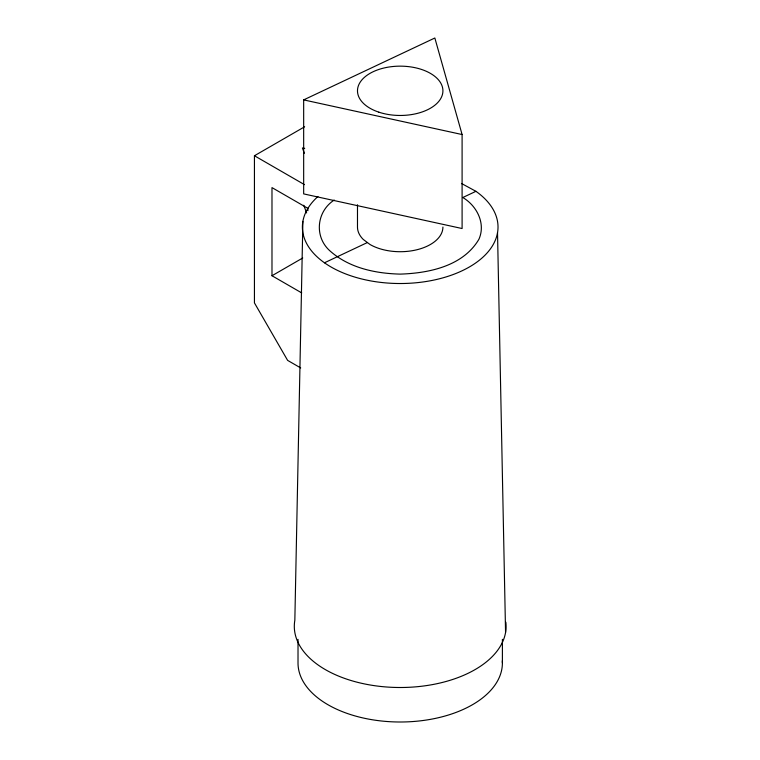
<?xml version="1.0" encoding="UTF-8"?>
<svg xmlns="http://www.w3.org/2000/svg" width="760" height="760" viewBox="0 0 760 760"><rect width="100%" height="100%" fill="white"/><g stroke="black" fill="none" stroke-linecap="round" stroke-linejoin="round"><path stroke-width="1.14" d="M302.879 221.407L294.842 620.255A105.887 61.132 0 0 0 398.515 687.496A105.887 61.132 0 0 0 505.846 622.193M334.238 200.041C316.711 211.318 313.975 236.312 329.612 250.581C348.735 267.862 375.117 273.486 400.206 274.113C429.096 273.191 463.163 266.114 478.933 239.238C485.925 223.478 476.843 205.78 462.802 197.514L475.94 191.32A97.812 56.468 0 0 1 469.67 266.808A97.812 56.468 0 0 1 338.979 271.092A97.812 56.468 0 0 1 317.946 196.498M300.703 367.935L287.622 360.382L254.438 302.898L254.438 155.752L304.627 126.777M307.904 210.7L307.904 208.344L271.985 187.606L271.985 275.738L302.746 257.982M303.667 99.892L434.844 38L462.099 134.539L462.099 228.532L303.667 193.895L303.667 99.892L462.099 134.539M324.472 262.789L367.394 242.535M304.703 148.38L302.404 147.953L304.399 153.292M461.472 183.464L475.94 191.32M254.438 155.752L304.475 184.642M271.985 275.738L301.748 292.923M303.753 205.238L306.631 212.952M497.524 232.702L505.561 632.481M502.398 639.369L502.398 662.995M357.485 204.763L357.485 227.059A42.721 24.662 0 0 0 363.204 239.391L369.997 244.492A42.721 24.662 0 0 0 416.546 249.84A42.721 24.662 0 0 0 442.918 227.059M298.015 639.369L298.015 662.995A102.191 59.005 0 0 0 402.097 721.99A102.191 59.005 0 0 0 502.322 660.811M378.841 112.166A42.721 24.662 0 0 0 442.918 90.811A42.721 24.662 0 0 0 378.841 69.454A42.721 24.662 0 0 0 378.841 112.166"/></g></svg>
